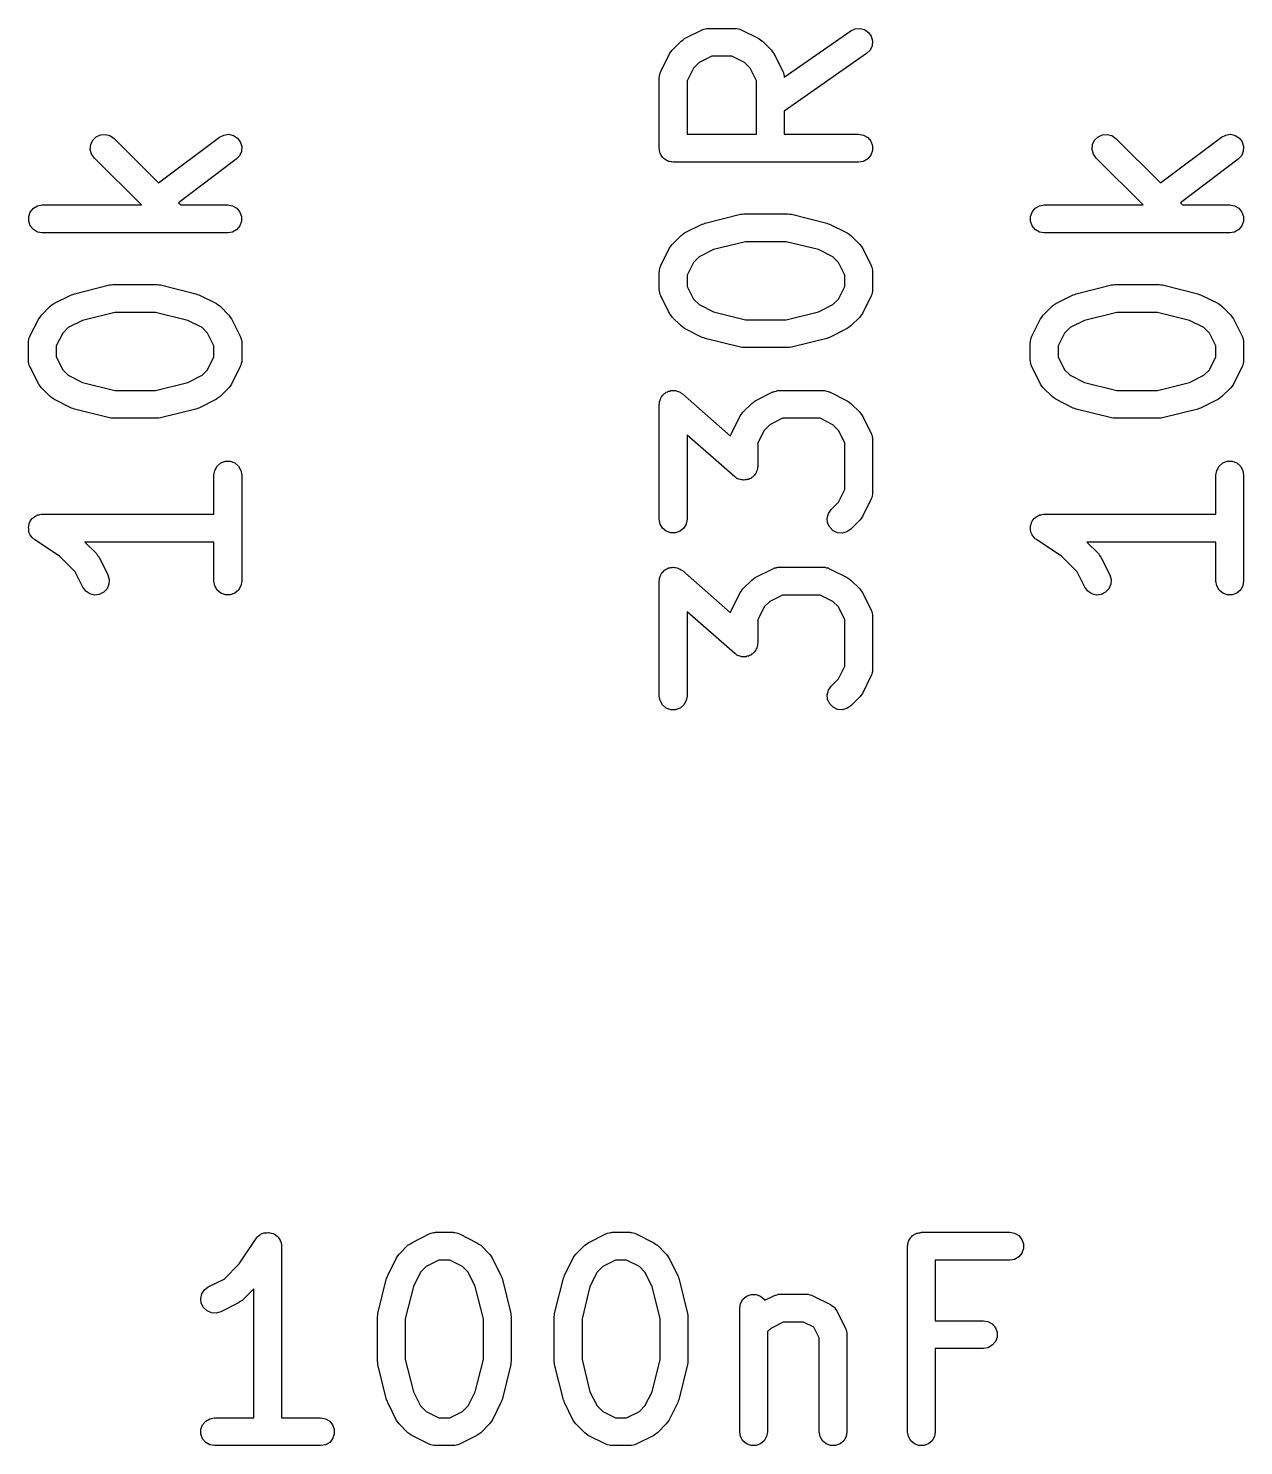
# Model space of a CAD drawing. Extents: x 128.4 to 190.5, y -130.4 to -95.9.
# Drawn here: x 175.08 to 181.63, y -109.63 to -101.99 of the extents above; entities that cross this region are included whole.
import ezdxf

# ---------------------------------------------------------------- set-up
doc = ezdxf.new("R2010")
doc.units = 0
doc.header["$MEASUREMENT"] = 0
doc.layers.add('BLACK', color=7, linetype='CONTINUOUS')

msp = doc.modelspace()

# ---------------------------------------------------------------- linework, layer by layer
at = {"layer": 'Black'}
for p, q in [((178.709, -101.995), (178.713, -101.994)), ((178.713, -101.994), (178.717, -101.991)), ((178.717, -101.991), (178.726, -101.99)), ((178.726, -101.99), (178.734, -101.987)), ((178.734, -101.987), (178.739, -101.988)), ((178.739, -101.988), (178.743, -101.987)), ((178.743, -101.987), (178.886, -101.987)), ((178.886, -101.987), (178.89, -101.988)), ((178.89, -101.988), (178.894, -101.987)), ((178.894, -101.987), (178.903, -101.99)), ((178.903, -101.99), (178.911, -101.991)), ((178.911, -101.991), (178.915, -101.994)), ((178.915, -101.994), (178.919, -101.995)), ((179.509, -102), (179.533, -101.989)), ((179.533, -101.989), (179.559, -101.987)), ((179.559, -101.987), (179.584, -101.994)), ((179.584, -101.994), (179.605, -102.009)), ((178.547, -102.104), (178.595, -102.056)), ((178.595, -102.056), (178.604, -102.05)), ((178.604, -102.05), (178.614, -102.042)), ((178.614, -102.042), (178.709, -101.995)), ((178.919, -101.995), (179.014, -102.042)), ((179.014, -102.042), (179.024, -102.05)), ((179.024, -102.05), (179.034, -102.056)), ((179.034, -102.056), (179.082, -102.104)), ((179.151, -102.251), (179.509, -102)), ((179.605, -102.009), (179.62, -102.03)), ((179.62, -102.03), (179.627, -102.055)), ((179.627, -102.055), (179.625, -102.081)), ((178.485, -102.219), (178.533, -102.124)), ((178.533, -102.124), (178.54, -102.114)), ((178.54, -102.114), (178.547, -102.104)), ((178.761, -102.137), (178.692, -102.171)), ((178.868, -102.137), (178.761, -102.137)), ((178.937, -102.171), (178.868, -102.137)), ((179.082, -102.104), (179.088, -102.114)), ((179.088, -102.114), (179.096, -102.124)), ((179.096, -102.124), (179.143, -102.219)), ((179.595, -102.123), (179.151, -102.434)), ((179.614, -102.105), (179.595, -102.123)), ((179.625, -102.081), (179.614, -102.105)), ((178.482, -102.227), (178.484, -102.223)), ((178.484, -102.223), (178.485, -102.219)), ((178.662, -102.202), (178.627, -102.27)), ((178.692, -102.171), (178.662, -102.202)), ((178.967, -102.202), (178.937, -102.171)), ((179.001, -102.27), (178.967, -102.202)), ((179.143, -102.219), (179.145, -102.223)), ((179.145, -102.223), (179.147, -102.227)), ((178.477, -102.252), (178.478, -102.248)), ((178.477, -102.633), (178.477, -102.252)), ((178.478, -102.244), (178.48, -102.235)), ((178.478, -102.248), (178.478, -102.244)), ((178.48, -102.235), (178.482, -102.227)), ((178.627, -102.27), (178.627, -102.558)), ((179.001, -102.558), (179.001, -102.27)), ((179.147, -102.227), (179.148, -102.235)), ((179.148, -102.235), (179.151, -102.244)), ((179.151, -102.244), (179.15, -102.248)), ((179.15, -102.248), (179.151, -102.251)), ((179.151, -102.434), (179.151, -102.558)), ((175.413, -102.614), (175.424, -102.59)), ((175.424, -102.59), (175.443, -102.572)), ((175.443, -102.572), (175.466, -102.561)), ((175.466, -102.561), (175.492, -102.559)), ((175.492, -102.559), (175.517, -102.565)), ((175.517, -102.565), (175.539, -102.58)), ((175.539, -102.58), (175.778, -102.82)), ((175.778, -102.82), (176.107, -102.573)), ((176.107, -102.573), (176.131, -102.562)), ((176.131, -102.562), (176.156, -102.558)), ((176.156, -102.558), (176.182, -102.564)), ((176.182, -102.564), (176.204, -102.579)), ((176.204, -102.579), (176.219, -102.599)), ((176.219, -102.599), (176.227, -102.624)), ((178.627, -102.558), (179.001, -102.558)), ((179.151, -102.558), (179.552, -102.558)), ((179.552, -102.558), (179.578, -102.563)), ((179.578, -102.563), (179.601, -102.576)), ((179.601, -102.576), (179.617, -102.596)), ((179.617, -102.596), (179.626, -102.62)), ((180.813, -102.614), (180.824, -102.59)), ((180.824, -102.59), (180.843, -102.572)), ((180.843, -102.572), (180.866, -102.561)), ((180.866, -102.561), (180.892, -102.559)), ((180.892, -102.559), (180.917, -102.565)), ((180.917, -102.565), (180.939, -102.58)), ((180.939, -102.58), (181.178, -102.82)), ((181.178, -102.82), (181.507, -102.573)), ((181.507, -102.573), (181.531, -102.562)), ((181.531, -102.562), (181.556, -102.558)), ((181.556, -102.558), (181.582, -102.564)), ((181.582, -102.564), (181.604, -102.579)), ((181.604, -102.579), (181.619, -102.599)), ((181.619, -102.599), (181.627, -102.624)), ((175.411, -102.64), (175.413, -102.614)), ((175.418, -102.665), (175.411, -102.64)), ((175.433, -102.686), (175.418, -102.665)), ((176.215, -102.674), (176.197, -102.693)), ((176.225, -102.65), (176.215, -102.674)), ((176.227, -102.624), (176.225, -102.65)), ((178.479, -102.64), (178.477, -102.633)), ((178.479, -102.646), (178.479, -102.64)), ((178.481, -102.653), (178.479, -102.646)), ((178.482, -102.659), (178.481, -102.653)), ((178.485, -102.665), (178.482, -102.659)), ((178.487, -102.671), (178.485, -102.665)), ((178.492, -102.676), (178.487, -102.671)), ((178.495, -102.682), (178.492, -102.676)), ((179.617, -102.671), (179.601, -102.691)), ((179.626, -102.646), (179.617, -102.671)), ((179.626, -102.62), (179.626, -102.646)), ((180.811, -102.64), (180.813, -102.614)), ((180.818, -102.665), (180.811, -102.64)), ((180.833, -102.686), (180.818, -102.665)), ((181.615, -102.674), (181.597, -102.693)), ((181.625, -102.65), (181.615, -102.674)), ((181.627, -102.624), (181.625, -102.65)), ((175.686, -102.939), (175.433, -102.686)), ((176.197, -102.693), (175.886, -102.927)), ((178.5, -102.686), (178.495, -102.682)), ((178.504, -102.691), (178.5, -102.686)), ((178.51, -102.694), (178.504, -102.691)), ((178.515, -102.698), (178.51, -102.694)), ((178.521, -102.701), (178.515, -102.698)), ((178.527, -102.704), (178.521, -102.701)), ((178.533, -102.705), (178.527, -102.704)), ((178.539, -102.707), (178.533, -102.705)), ((178.546, -102.707), (178.539, -102.707)), ((178.552, -102.708), (178.546, -102.707)), ((179.552, -102.708), (178.552, -102.708)), ((179.578, -102.704), (179.552, -102.708)), ((179.601, -102.691), (179.578, -102.704)), ((181.086, -102.939), (180.833, -102.686)), ((181.597, -102.693), (181.286, -102.927)), ((175.079, -103.001), (175.087, -102.977)), ((175.087, -102.977), (175.104, -102.957)), ((175.104, -102.957), (175.127, -102.944)), ((175.127, -102.944), (175.152, -102.939)), ((175.152, -102.939), (175.686, -102.939)), ((175.886, -102.927), (175.898, -102.939)), ((175.898, -102.939), (176.152, -102.939)), ((176.152, -102.939), (176.178, -102.944)), ((176.178, -102.944), (176.201, -102.957)), ((176.201, -102.957), (176.217, -102.977)), ((176.217, -102.977), (176.226, -103.001)), ((178.924, -102.988), (178.933, -102.987)), ((178.933, -102.987), (179.171, -102.987)), ((179.171, -102.987), (179.18, -102.988)), ((180.479, -103.001), (180.487, -102.977)), ((180.487, -102.977), (180.504, -102.957)), ((180.504, -102.957), (180.527, -102.944)), ((180.527, -102.944), (180.552, -102.939)), ((180.552, -102.939), (181.086, -102.939)), ((181.286, -102.927), (181.298, -102.939)), ((181.298, -102.939), (181.552, -102.939)), ((181.552, -102.939), (181.578, -102.944)), ((181.578, -102.944), (181.601, -102.957)), ((181.601, -102.957), (181.617, -102.977)), ((181.617, -102.977), (181.626, -103.001)), ((175.079, -103.027), (175.079, -103.001)), ((175.087, -103.052), (175.079, -103.027)), ((175.104, -103.072), (175.087, -103.052)), ((176.217, -103.052), (176.201, -103.072)), ((176.226, -103.027), (176.217, -103.052)), ((176.226, -103.001), (176.226, -103.027)), ((178.614, -103.09), (178.709, -103.042)), ((178.709, -103.042), (178.717, -103.04)), ((178.717, -103.04), (178.725, -103.037)), ((178.725, -103.037), (178.915, -102.989)), ((178.915, -102.989), (178.924, -102.988)), ((179.18, -102.988), (179.19, -102.989)), ((179.19, -102.989), (179.38, -103.037)), ((179.38, -103.037), (179.388, -103.04)), ((179.388, -103.04), (179.395, -103.042)), ((179.395, -103.042), (179.491, -103.09)), ((180.479, -103.027), (180.479, -103.001)), ((180.487, -103.052), (180.479, -103.027)), ((180.504, -103.072), (180.487, -103.052)), ((181.617, -103.052), (181.601, -103.072)), ((181.626, -103.027), (181.617, -103.052)), ((181.626, -103.001), (181.626, -103.027)), ((175.127, -103.085), (175.104, -103.072)), ((175.152, -103.089), (175.127, -103.085)), ((176.152, -103.089), (175.152, -103.089)), ((176.178, -103.085), (176.152, -103.089)), ((176.201, -103.072), (176.178, -103.085)), ((178.547, -103.152), (178.595, -103.104)), ((178.595, -103.104), (178.604, -103.097)), ((178.604, -103.097), (178.614, -103.09)), ((178.943, -103.137), (178.769, -103.18)), ((179.162, -103.137), (178.943, -103.137)), ((179.336, -103.18), (179.162, -103.137)), ((179.491, -103.09), (179.5, -103.097)), ((179.5, -103.097), (179.51, -103.104)), ((179.51, -103.104), (179.558, -103.152)), ((180.527, -103.085), (180.504, -103.072)), ((180.552, -103.089), (180.527, -103.085)), ((181.552, -103.089), (180.552, -103.089)), ((181.578, -103.085), (181.552, -103.089)), ((181.601, -103.072), (181.578, -103.085)), ((178.485, -103.266), (178.533, -103.171)), ((178.533, -103.171), (178.54, -103.162)), ((178.54, -103.162), (178.547, -103.152)), ((178.769, -103.18), (178.692, -103.219)), ((179.413, -103.219), (179.336, -103.18)), ((179.558, -103.152), (179.565, -103.162)), ((179.565, -103.162), (179.572, -103.171)), ((179.572, -103.171), (179.619, -103.266)), ((178.478, -103.291), (178.48, -103.283)), ((178.478, -103.296), (178.478, -103.291)), ((178.48, -103.283), (178.482, -103.274)), ((178.482, -103.274), (178.484, -103.271)), ((178.484, -103.271), (178.485, -103.266)), ((178.662, -103.249), (178.627, -103.318)), ((178.692, -103.219), (178.662, -103.249)), ((179.443, -103.249), (179.413, -103.219)), ((179.477, -103.318), (179.443, -103.249)), ((179.619, -103.266), (179.621, -103.271)), ((179.621, -103.271), (179.623, -103.274)), ((179.623, -103.274), (179.624, -103.283)), ((179.624, -103.283), (179.627, -103.291)), ((179.627, -103.291), (179.627, -103.296)), ((175.515, -103.37), (175.524, -103.369)), ((175.524, -103.369), (175.533, -103.368)), ((175.533, -103.368), (175.771, -103.368)), ((175.771, -103.368), (175.78, -103.369)), ((175.78, -103.369), (175.79, -103.37)), ((178.477, -103.3), (178.478, -103.296)), ((178.477, -103.395), (178.477, -103.3)), ((178.627, -103.318), (178.627, -103.378)), ((179.477, -103.378), (179.477, -103.318)), ((179.627, -103.296), (179.627, -103.3)), ((179.627, -103.3), (179.627, -103.395)), ((180.915, -103.37), (180.924, -103.369)), ((180.924, -103.369), (180.933, -103.368)), ((180.933, -103.368), (181.171, -103.368)), ((181.171, -103.368), (181.18, -103.369)), ((181.18, -103.369), (181.19, -103.37)), ((175.214, -103.471), (175.309, -103.423)), ((175.309, -103.423), (175.317, -103.421)), ((175.317, -103.421), (175.325, -103.418)), ((175.325, -103.418), (175.515, -103.37)), ((175.79, -103.37), (175.98, -103.418)), ((175.98, -103.418), (175.988, -103.421)), ((175.988, -103.421), (175.995, -103.423)), ((175.995, -103.423), (176.091, -103.471)), ((178.478, -103.399), (178.477, -103.395)), ((178.478, -103.404), (178.478, -103.399)), ((178.48, -103.412), (178.478, -103.404)), ((178.482, -103.421), (178.48, -103.412)), ((178.484, -103.425), (178.482, -103.421)), ((178.485, -103.429), (178.484, -103.425)), ((178.533, -103.524), (178.485, -103.429)), ((178.627, -103.378), (178.662, -103.446)), ((179.443, -103.446), (179.477, -103.378)), ((179.619, -103.429), (179.572, -103.524)), ((179.621, -103.425), (179.619, -103.429)), ((179.623, -103.421), (179.621, -103.425)), ((179.624, -103.412), (179.623, -103.421)), ((179.627, -103.404), (179.624, -103.412)), ((179.627, -103.395), (179.627, -103.399)), ((179.627, -103.399), (179.627, -103.404)), ((180.614, -103.471), (180.709, -103.423)), ((180.709, -103.423), (180.717, -103.421)), ((180.717, -103.421), (180.725, -103.418)), ((180.725, -103.418), (180.915, -103.37)), ((181.19, -103.37), (181.38, -103.418)), ((181.38, -103.418), (181.388, -103.421)), ((181.388, -103.421), (181.395, -103.423)), ((181.395, -103.423), (181.491, -103.471)), ((175.147, -103.533), (175.195, -103.485)), ((175.195, -103.485), (175.204, -103.478)), ((175.204, -103.478), (175.214, -103.471)), ((175.543, -103.518), (175.369, -103.561)), ((175.762, -103.518), (175.543, -103.518)), ((175.936, -103.561), (175.762, -103.518)), ((176.091, -103.471), (176.1, -103.478)), ((176.1, -103.478), (176.11, -103.485)), ((176.11, -103.485), (176.158, -103.533)), ((178.662, -103.446), (178.692, -103.476)), ((178.692, -103.476), (178.769, -103.515)), ((178.769, -103.515), (178.943, -103.558)), ((179.162, -103.558), (179.336, -103.515)), ((179.336, -103.515), (179.413, -103.476)), ((179.413, -103.476), (179.443, -103.446)), ((180.547, -103.533), (180.595, -103.485)), ((180.595, -103.485), (180.604, -103.478)), ((180.604, -103.478), (180.614, -103.471)), ((180.943, -103.518), (180.769, -103.561)), ((181.162, -103.518), (180.943, -103.518)), ((181.336, -103.561), (181.162, -103.518)), ((181.491, -103.471), (181.5, -103.478)), ((181.5, -103.478), (181.51, -103.485)), ((181.51, -103.485), (181.558, -103.533)), ((175.085, -103.647), (175.133, -103.552)), ((175.133, -103.552), (175.14, -103.543)), ((175.14, -103.543), (175.147, -103.533)), ((175.369, -103.561), (175.292, -103.6)), ((176.013, -103.6), (175.936, -103.561)), ((176.158, -103.533), (176.165, -103.543)), ((176.165, -103.543), (176.172, -103.552)), ((176.172, -103.552), (176.219, -103.647)), ((178.54, -103.534), (178.533, -103.524)), ((178.547, -103.544), (178.54, -103.534)), ((178.595, -103.591), (178.547, -103.544)), ((178.604, -103.598), (178.595, -103.591)), ((178.614, -103.605), (178.604, -103.598)), ((178.943, -103.558), (179.162, -103.558)), ((179.5, -103.598), (179.491, -103.605)), ((179.51, -103.591), (179.5, -103.598)), ((179.558, -103.544), (179.51, -103.591)), ((179.565, -103.534), (179.558, -103.544)), ((179.572, -103.524), (179.565, -103.534)), ((180.485, -103.647), (180.533, -103.552)), ((180.533, -103.552), (180.54, -103.543)), ((180.54, -103.543), (180.547, -103.533)), ((180.769, -103.561), (180.692, -103.6)), ((181.413, -103.6), (181.336, -103.561)), ((181.558, -103.533), (181.565, -103.543)), ((181.565, -103.543), (181.572, -103.552)), ((181.572, -103.552), (181.619, -103.647)), ((175.078, -103.672), (175.08, -103.664)), ((175.078, -103.677), (175.078, -103.672)), ((175.08, -103.664), (175.082, -103.655)), ((175.082, -103.655), (175.084, -103.652)), ((175.084, -103.652), (175.085, -103.647)), ((175.262, -103.63), (175.227, -103.699)), ((175.292, -103.6), (175.262, -103.63)), ((176.043, -103.63), (176.013, -103.6)), ((176.077, -103.699), (176.043, -103.63)), ((176.219, -103.647), (176.221, -103.652)), ((176.221, -103.652), (176.223, -103.655)), ((176.223, -103.655), (176.224, -103.664)), ((176.224, -103.664), (176.227, -103.672)), ((176.227, -103.672), (176.227, -103.677)), ((178.709, -103.653), (178.614, -103.605)), ((178.717, -103.655), (178.709, -103.653)), ((178.725, -103.658), (178.717, -103.655)), ((178.915, -103.706), (178.725, -103.658)), ((179.38, -103.658), (179.19, -103.706)), ((179.388, -103.655), (179.38, -103.658)), ((179.395, -103.653), (179.388, -103.655)), ((179.491, -103.605), (179.395, -103.653)), ((180.478, -103.672), (180.48, -103.664)), ((180.478, -103.677), (180.478, -103.672)), ((180.48, -103.664), (180.482, -103.655)), ((180.482, -103.655), (180.484, -103.652)), ((180.484, -103.652), (180.485, -103.647)), ((180.662, -103.63), (180.627, -103.699)), ((180.692, -103.6), (180.662, -103.63)), ((181.443, -103.63), (181.413, -103.6)), ((181.477, -103.699), (181.443, -103.63)), ((181.619, -103.647), (181.621, -103.652)), ((181.621, -103.652), (181.623, -103.655)), ((181.623, -103.655), (181.624, -103.664)), ((181.624, -103.664), (181.627, -103.672)), ((181.627, -103.672), (181.627, -103.677)), ((175.077, -103.681), (175.078, -103.677)), ((175.077, -103.776), (175.077, -103.681)), ((175.227, -103.699), (175.227, -103.758)), ((176.077, -103.758), (176.077, -103.699)), ((176.227, -103.677), (176.227, -103.681)), ((176.227, -103.681), (176.227, -103.776)), ((178.924, -103.707), (178.915, -103.706)), ((178.933, -103.708), (178.924, -103.707)), ((179.171, -103.708), (178.933, -103.708)), ((179.18, -103.707), (179.171, -103.708)), ((179.19, -103.706), (179.18, -103.707)), ((180.477, -103.681), (180.478, -103.677)), ((180.477, -103.776), (180.477, -103.681)), ((180.627, -103.699), (180.627, -103.758)), ((181.477, -103.758), (181.477, -103.699)), ((181.627, -103.677), (181.627, -103.681)), ((181.627, -103.681), (181.627, -103.776)), ((175.078, -103.78), (175.077, -103.776)), ((175.078, -103.785), (175.078, -103.78)), ((175.08, -103.793), (175.078, -103.785)), ((175.082, -103.802), (175.08, -103.793)), ((175.084, -103.806), (175.082, -103.802)), ((175.085, -103.81), (175.084, -103.806)), ((175.133, -103.905), (175.085, -103.81)), ((175.227, -103.758), (175.262, -103.827)), ((175.262, -103.827), (175.292, -103.857)), ((176.013, -103.857), (176.043, -103.827)), ((176.043, -103.827), (176.077, -103.758)), ((176.219, -103.81), (176.172, -103.905)), ((176.221, -103.806), (176.219, -103.81)), ((176.223, -103.802), (176.221, -103.806)), ((176.224, -103.793), (176.223, -103.802)), ((176.227, -103.785), (176.224, -103.793)), ((176.227, -103.776), (176.227, -103.78)), ((176.227, -103.78), (176.227, -103.785)), ((180.478, -103.78), (180.477, -103.776)), ((180.478, -103.785), (180.478, -103.78)), ((180.48, -103.793), (180.478, -103.785)), ((180.482, -103.802), (180.48, -103.793)), ((180.484, -103.806), (180.482, -103.802)), ((180.485, -103.81), (180.484, -103.806)), ((180.533, -103.905), (180.485, -103.81)), ((180.627, -103.758), (180.662, -103.827)), ((180.662, -103.827), (180.692, -103.857)), ((181.413, -103.857), (181.443, -103.827)), ((181.443, -103.827), (181.477, -103.758)), ((181.619, -103.81), (181.572, -103.905)), ((181.621, -103.806), (181.619, -103.81)), ((181.623, -103.802), (181.621, -103.806)), ((181.624, -103.793), (181.623, -103.802)), ((181.627, -103.785), (181.624, -103.793)), ((181.627, -103.776), (181.627, -103.78)), ((181.627, -103.78), (181.627, -103.785)), ((175.292, -103.857), (175.369, -103.896)), ((175.369, -103.896), (175.543, -103.939)), ((175.762, -103.939), (175.936, -103.896)), ((175.936, -103.896), (176.013, -103.857)), ((180.692, -103.857), (180.769, -103.896)), ((180.769, -103.896), (180.943, -103.939)), ((181.162, -103.939), (181.336, -103.896)), ((181.336, -103.896), (181.413, -103.857)), ((175.14, -103.915), (175.133, -103.905)), ((175.147, -103.924), (175.14, -103.915)), ((175.195, -103.972), (175.147, -103.924)), ((175.204, -103.979), (175.195, -103.972)), ((175.214, -103.986), (175.204, -103.979)), ((175.543, -103.939), (175.762, -103.939)), ((176.1, -103.979), (176.091, -103.986)), ((176.11, -103.972), (176.1, -103.979)), ((176.158, -103.924), (176.11, -103.972)), ((176.165, -103.915), (176.158, -103.924)), ((176.172, -103.905), (176.165, -103.915)), ((178.486, -103.982), (178.488, -103.975)), ((178.488, -103.975), (178.492, -103.971)), ((178.492, -103.971), (178.495, -103.966)), ((178.495, -103.966), (178.501, -103.961)), ((178.501, -103.961), (178.505, -103.956)), ((178.505, -103.956), (178.51, -103.953)), ((178.51, -103.953), (178.515, -103.949)), ((178.515, -103.949), (178.522, -103.947)), ((178.522, -103.947), (178.528, -103.943)), ((178.528, -103.943), (178.534, -103.942)), ((178.534, -103.942), (178.539, -103.94)), ((178.539, -103.94), (178.547, -103.94)), ((178.547, -103.94), (178.554, -103.939)), ((178.554, -103.939), (178.56, -103.94)), ((178.56, -103.94), (178.565, -103.94)), ((178.565, -103.94), (178.572, -103.943)), ((178.572, -103.943), (178.579, -103.944)), ((178.579, -103.944), (178.584, -103.947)), ((178.584, -103.947), (178.59, -103.949)), ((178.59, -103.949), (178.595, -103.954)), ((178.595, -103.954), (178.602, -103.958)), ((178.602, -103.958), (178.862, -104.185)), ((178.995, -103.995), (179.09, -103.947)), ((179.09, -103.947), (179.094, -103.946)), ((179.094, -103.946), (179.098, -103.944)), ((179.098, -103.944), (179.107, -103.942)), ((179.107, -103.942), (179.115, -103.94)), ((179.115, -103.94), (179.12, -103.94)), ((179.12, -103.94), (179.124, -103.939)), ((179.124, -103.939), (179.362, -103.939)), ((179.362, -103.939), (179.366, -103.94)), ((179.366, -103.94), (179.37, -103.94)), ((179.37, -103.94), (179.379, -103.942)), ((179.379, -103.942), (179.388, -103.944)), ((179.388, -103.944), (179.391, -103.946)), ((179.391, -103.946), (179.395, -103.947)), ((179.395, -103.947), (179.491, -103.995)), ((180.54, -103.915), (180.533, -103.905)), ((180.547, -103.924), (180.54, -103.915)), ((180.595, -103.972), (180.547, -103.924)), ((180.604, -103.979), (180.595, -103.972)), ((180.614, -103.986), (180.604, -103.979)), ((180.943, -103.939), (181.162, -103.939)), ((181.5, -103.979), (181.491, -103.986)), ((181.51, -103.972), (181.5, -103.979)), ((181.558, -103.924), (181.51, -103.972)), ((181.565, -103.915), (181.558, -103.924)), ((181.572, -103.905), (181.565, -103.915)), ((175.309, -104.034), (175.214, -103.986)), ((175.317, -104.036), (175.309, -104.034)), ((175.325, -104.039), (175.317, -104.036)), ((175.515, -104.087), (175.325, -104.039)), ((175.98, -104.039), (175.79, -104.087)), ((175.988, -104.036), (175.98, -104.039)), ((175.995, -104.034), (175.988, -104.036)), ((176.091, -103.986), (175.995, -104.034)), ((178.477, -104.014), (178.479, -104.007)), ((178.477, -104.633), (178.477, -104.014)), ((178.479, -104), (178.481, -103.994)), ((178.479, -104.007), (178.479, -104)), ((178.481, -103.994), (178.482, -103.989)), ((178.482, -103.989), (178.486, -103.982)), ((178.921, -104.066), (178.928, -104.056)), ((178.928, -104.056), (178.976, -104.009)), ((178.976, -104.009), (178.985, -104.002)), ((178.985, -104.002), (178.995, -103.995)), ((179.491, -103.995), (179.5, -104.002)), ((179.5, -104.002), (179.51, -104.009)), ((179.51, -104.009), (179.558, -104.056)), ((179.558, -104.056), (179.565, -104.066)), ((180.709, -104.034), (180.614, -103.986)), ((180.717, -104.036), (180.709, -104.034)), ((180.725, -104.039), (180.717, -104.036)), ((180.915, -104.087), (180.725, -104.039)), ((181.38, -104.039), (181.19, -104.087)), ((181.388, -104.036), (181.38, -104.039)), ((181.395, -104.034), (181.388, -104.036)), ((181.491, -103.986), (181.395, -104.034)), ((175.524, -104.088), (175.515, -104.087)), ((175.533, -104.089), (175.524, -104.088)), ((175.771, -104.089), (175.533, -104.089)), ((175.78, -104.088), (175.771, -104.089)), ((175.79, -104.087), (175.78, -104.088)), ((178.866, -104.171), (178.914, -104.076)), ((178.914, -104.076), (178.921, -104.066)), ((179.073, -104.124), (179.043, -104.154)), ((179.142, -104.089), (179.073, -104.124)), ((179.344, -104.089), (179.142, -104.089)), ((179.413, -104.124), (179.344, -104.089)), ((179.443, -104.154), (179.413, -104.124)), ((179.565, -104.066), (179.572, -104.076)), ((179.572, -104.076), (179.619, -104.171)), ((180.924, -104.088), (180.915, -104.087)), ((180.933, -104.089), (180.924, -104.088)), ((181.171, -104.089), (180.933, -104.089)), ((181.18, -104.088), (181.171, -104.089)), ((181.19, -104.087), (181.18, -104.088)), ((178.884, -104.404), (178.627, -104.18)), ((178.627, -104.18), (178.627, -104.633)), ((178.862, -104.185), (178.863, -104.179)), ((178.863, -104.179), (178.865, -104.175)), ((178.865, -104.175), (178.866, -104.171)), ((179.043, -104.154), (179.008, -104.222)), ((179.477, -104.222), (179.443, -104.154)), ((179.619, -104.171), (179.621, -104.175)), ((179.621, -104.175), (179.623, -104.179)), ((179.623, -104.179), (179.624, -104.188)), ((179.624, -104.188), (179.627, -104.196)), ((179.627, -104.196), (179.627, -104.201)), ((179.627, -104.201), (179.627, -104.205)), ((179.627, -104.205), (179.627, -104.49)), ((179.008, -104.222), (179.008, -104.348)), ((179.477, -104.473), (179.477, -104.222)), ((176.082, -104.37), (176.095, -104.347)), ((176.095, -104.347), (176.115, -104.33)), ((176.115, -104.33), (176.139, -104.321)), ((176.139, -104.321), (176.165, -104.321)), ((176.165, -104.321), (176.19, -104.33)), ((176.19, -104.33), (176.21, -104.347)), ((176.21, -104.347), (176.223, -104.37)), ((179.007, -104.362), (179.005, -104.368)), ((179.008, -104.348), (179.007, -104.355)), ((179.007, -104.355), (179.007, -104.362)), ((181.482, -104.37), (181.495, -104.347)), ((181.495, -104.347), (181.515, -104.33)), ((181.515, -104.33), (181.539, -104.321)), ((181.539, -104.321), (181.565, -104.321)), ((181.565, -104.321), (181.59, -104.33)), ((181.59, -104.33), (181.61, -104.347)), ((181.61, -104.347), (181.623, -104.37)), ((176.077, -104.395), (176.082, -104.37)), ((176.077, -104.606), (176.077, -104.395)), ((176.223, -104.37), (176.227, -104.395)), ((176.227, -104.395), (176.227, -104.967)), ((178.89, -104.408), (178.884, -104.404)), ((178.896, -104.413), (178.89, -104.408)), ((178.901, -104.415), (178.896, -104.413)), ((178.906, -104.418), (178.901, -104.415)), ((178.913, -104.419), (178.906, -104.418)), ((178.92, -104.421), (178.913, -104.419)), ((178.926, -104.421), (178.92, -104.421)), ((178.932, -104.423), (178.926, -104.421)), ((178.939, -104.421), (178.932, -104.423)), ((178.946, -104.421), (178.939, -104.421)), ((178.952, -104.419), (178.946, -104.421)), ((178.958, -104.419), (178.952, -104.419)), ((178.964, -104.415), (178.958, -104.419)), ((178.971, -104.413), (178.964, -104.415)), ((178.975, -104.409), (178.971, -104.413)), ((178.98, -104.406), (178.975, -104.409)), ((178.985, -104.401), (178.98, -104.406)), ((178.991, -104.396), (178.985, -104.401)), ((178.994, -104.391), (178.991, -104.396)), ((178.997, -104.386), (178.994, -104.391)), ((179, -104.38), (178.997, -104.386)), ((179.004, -104.373), (179, -104.38)), ((179.005, -104.368), (179.004, -104.373)), ((181.477, -104.395), (181.482, -104.37)), ((181.477, -104.606), (181.477, -104.395)), ((181.623, -104.37), (181.627, -104.395)), ((181.627, -104.395), (181.627, -104.967)), ((179.443, -104.541), (179.477, -104.473)), ((179.624, -104.507), (179.623, -104.516)), ((179.627, -104.499), (179.624, -104.507)), ((179.627, -104.49), (179.627, -104.495)), ((179.627, -104.495), (179.627, -104.499)), ((179.389, -104.602), (179.404, -104.58)), ((179.404, -104.58), (179.443, -104.541)), ((179.619, -104.524), (179.572, -104.619)), ((179.621, -104.52), (179.619, -104.524)), ((179.623, -104.516), (179.621, -104.52)), ((175.079, -104.668), (175.082, -104.66)), ((175.079, -104.672), (175.079, -104.668)), ((175.082, -104.66), (175.084, -104.651)), ((175.084, -104.651), (175.086, -104.647)), ((175.086, -104.647), (175.087, -104.643)), ((175.087, -104.643), (175.093, -104.637)), ((175.093, -104.637), (175.098, -104.629)), ((175.098, -104.629), (175.101, -104.627)), ((175.101, -104.627), (175.104, -104.623)), ((175.104, -104.623), (175.112, -104.619)), ((175.112, -104.619), (175.119, -104.614)), ((175.119, -104.614), (175.123, -104.613)), ((175.123, -104.613), (175.127, -104.61)), ((175.127, -104.61), (175.136, -104.609)), ((175.136, -104.609), (175.144, -104.606)), ((175.144, -104.606), (175.148, -104.607)), ((175.148, -104.607), (175.152, -104.606)), ((175.152, -104.606), (176.077, -104.606)), ((178.482, -104.659), (178.477, -104.633)), ((178.495, -104.682), (178.482, -104.659)), ((178.623, -104.659), (178.61, -104.682)), ((178.627, -104.633), (178.623, -104.659)), ((179.382, -104.627), (179.389, -104.602)), ((179.385, -104.653), (179.382, -104.627)), ((179.396, -104.676), (179.385, -104.653)), ((179.558, -104.639), (179.51, -104.686)), ((179.565, -104.629), (179.558, -104.639)), ((179.572, -104.619), (179.565, -104.629)), ((180.479, -104.668), (180.482, -104.66)), ((180.479, -104.672), (180.479, -104.668)), ((180.482, -104.66), (180.484, -104.651)), ((180.484, -104.651), (180.486, -104.647)), ((180.486, -104.647), (180.487, -104.643)), ((180.487, -104.643), (180.493, -104.637)), ((180.493, -104.637), (180.498, -104.629)), ((180.498, -104.629), (180.501, -104.627)), ((180.501, -104.627), (180.504, -104.623)), ((180.504, -104.623), (180.512, -104.619)), ((180.512, -104.619), (180.519, -104.614)), ((180.519, -104.614), (180.523, -104.613)), ((180.523, -104.613), (180.527, -104.61)), ((180.527, -104.61), (180.536, -104.609)), ((180.536, -104.609), (180.544, -104.606)), ((180.544, -104.606), (180.548, -104.607)), ((180.548, -104.607), (180.552, -104.606)), ((180.552, -104.606), (181.477, -104.606)), ((175.078, -104.676), (175.079, -104.672)), ((175.079, -104.685), (175.078, -104.676)), ((175.079, -104.694), (175.079, -104.685)), ((175.08, -104.698), (175.079, -104.694)), ((175.08, -104.702), (175.08, -104.698)), ((175.084, -104.71), (175.08, -104.702)), ((175.087, -104.718), (175.084, -104.71)), ((175.09, -104.722), (175.087, -104.718)), ((175.092, -104.725), (175.09, -104.722)), ((175.098, -104.732), (175.092, -104.725)), ((175.104, -104.738), (175.098, -104.732)), ((175.108, -104.74), (175.104, -104.738)), ((175.111, -104.743), (175.108, -104.74)), ((175.247, -104.834), (175.111, -104.743)), ((178.515, -104.698), (178.495, -104.682)), ((178.539, -104.707), (178.515, -104.698)), ((178.565, -104.707), (178.539, -104.707)), ((178.59, -104.698), (178.565, -104.707)), ((178.61, -104.682), (178.59, -104.698)), ((179.414, -104.695), (179.396, -104.676)), ((179.438, -104.706), (179.414, -104.695)), ((179.464, -104.708), (179.438, -104.706)), ((179.489, -104.701), (179.464, -104.708)), ((179.51, -104.686), (179.489, -104.701)), ((180.478, -104.676), (180.479, -104.672)), ((180.479, -104.685), (180.478, -104.676)), ((180.479, -104.694), (180.479, -104.685)), ((180.48, -104.698), (180.479, -104.694)), ((180.48, -104.702), (180.48, -104.698)), ((180.484, -104.71), (180.48, -104.702)), ((180.487, -104.718), (180.484, -104.71)), ((180.49, -104.722), (180.487, -104.718)), ((180.492, -104.725), (180.49, -104.722)), ((180.498, -104.732), (180.492, -104.725)), ((180.504, -104.738), (180.498, -104.732)), ((180.508, -104.74), (180.504, -104.738)), ((180.511, -104.743), (180.508, -104.74)), ((180.647, -104.834), (180.511, -104.743)), ((176.077, -104.756), (175.381, -104.756)), ((175.381, -104.756), (175.444, -104.818)), ((175.444, -104.818), (175.45, -104.828)), ((176.077, -104.967), (176.077, -104.756)), ((181.477, -104.756), (180.781, -104.756)), ((180.781, -104.756), (180.844, -104.818)), ((180.844, -104.818), (180.85, -104.828)), ((181.477, -104.967), (181.477, -104.756)), ((175.329, -104.916), (175.247, -104.834)), ((175.45, -104.828), (175.458, -104.838)), ((175.458, -104.838), (175.505, -104.933)), ((178.522, -104.899), (178.528, -104.896)), ((178.528, -104.896), (178.534, -104.895)), ((178.534, -104.895), (178.539, -104.893)), ((178.539, -104.893), (178.547, -104.893)), ((178.547, -104.893), (178.554, -104.892)), ((178.554, -104.892), (178.56, -104.893)), ((178.56, -104.893), (178.565, -104.893)), ((178.565, -104.893), (178.572, -104.895)), ((178.572, -104.895), (178.579, -104.897)), ((178.579, -104.897), (178.584, -104.9)), ((179.094, -104.898), (179.098, -104.896)), ((179.098, -104.896), (179.107, -104.895)), ((179.107, -104.895), (179.115, -104.892)), ((179.115, -104.892), (179.12, -104.892)), ((179.12, -104.892), (179.124, -104.892)), ((179.124, -104.892), (179.362, -104.892)), ((179.362, -104.892), (179.366, -104.892)), ((179.366, -104.892), (179.37, -104.892)), ((179.37, -104.892), (179.379, -104.895)), ((179.379, -104.895), (179.388, -104.896)), ((179.388, -104.896), (179.391, -104.898)), ((180.729, -104.916), (180.647, -104.834)), ((180.85, -104.828), (180.858, -104.838)), ((180.858, -104.838), (180.905, -104.933)), ((175.371, -105), (175.329, -104.916)), ((175.505, -104.933), (175.513, -104.958)), ((175.513, -104.958), (175.511, -104.984)), ((176.082, -104.992), (176.077, -104.967)), ((176.227, -104.967), (176.223, -104.992)), ((178.477, -104.967), (178.479, -104.959)), ((178.477, -105.586), (178.477, -104.967)), ((178.479, -104.952), (178.481, -104.947)), ((178.479, -104.959), (178.479, -104.952)), ((178.481, -104.947), (178.482, -104.941)), ((178.482, -104.941), (178.486, -104.935)), ((178.486, -104.935), (178.488, -104.928)), ((178.488, -104.928), (178.492, -104.923)), ((178.492, -104.923), (178.495, -104.918)), ((178.495, -104.918), (178.501, -104.914)), ((178.501, -104.914), (178.505, -104.908)), ((178.505, -104.908), (178.51, -104.905)), ((178.51, -104.905), (178.515, -104.902)), ((178.515, -104.902), (178.522, -104.899)), ((178.584, -104.9), (178.59, -104.902)), ((178.59, -104.902), (178.595, -104.906)), ((178.595, -104.906), (178.602, -104.91)), ((178.602, -104.91), (178.862, -105.138)), ((178.928, -105.009), (178.976, -104.961)), ((178.976, -104.961), (178.985, -104.954)), ((178.985, -104.954), (178.995, -104.947)), ((178.995, -104.947), (179.09, -104.9)), ((179.09, -104.9), (179.094, -104.898)), ((179.391, -104.898), (179.395, -104.9)), ((179.395, -104.9), (179.491, -104.947)), ((179.491, -104.947), (179.5, -104.954)), ((179.5, -104.954), (179.51, -104.961)), ((179.51, -104.961), (179.558, -105.009)), ((180.771, -105), (180.729, -104.916)), ((180.905, -104.933), (180.913, -104.958)), ((180.913, -104.958), (180.911, -104.984)), ((181.482, -104.992), (181.477, -104.967)), ((181.627, -104.967), (181.623, -104.992)), ((175.387, -105.021), (175.371, -105)), ((175.408, -105.035), (175.387, -105.021)), ((175.434, -105.042), (175.408, -105.035)), ((175.459, -105.039), (175.434, -105.042)), ((175.483, -105.027), (175.459, -105.039)), ((175.501, -105.008), (175.483, -105.027)), ((175.511, -104.984), (175.501, -105.008)), ((176.095, -105.015), (176.082, -104.992)), ((176.115, -105.032), (176.095, -105.015)), ((176.139, -105.041), (176.115, -105.032)), ((176.165, -105.041), (176.139, -105.041)), ((176.19, -105.032), (176.165, -105.041)), ((176.21, -105.015), (176.19, -105.032)), ((176.223, -104.992), (176.21, -105.015)), ((178.866, -105.124), (178.914, -105.028)), ((178.914, -105.028), (178.921, -105.019)), ((178.921, -105.019), (178.928, -105.009)), ((179.142, -105.042), (179.073, -105.076)), ((179.344, -105.042), (179.142, -105.042)), ((179.413, -105.076), (179.344, -105.042)), ((179.558, -105.009), (179.565, -105.019)), ((179.565, -105.019), (179.572, -105.028)), ((179.572, -105.028), (179.619, -105.124)), ((180.787, -105.021), (180.771, -105)), ((180.808, -105.035), (180.787, -105.021)), ((180.834, -105.042), (180.808, -105.035)), ((180.859, -105.039), (180.834, -105.042)), ((180.883, -105.027), (180.859, -105.039)), ((180.901, -105.008), (180.883, -105.027)), ((180.911, -104.984), (180.901, -105.008)), ((181.495, -105.015), (181.482, -104.992)), ((181.515, -105.032), (181.495, -105.015)), ((181.539, -105.041), (181.515, -105.032)), ((181.565, -105.041), (181.539, -105.041)), ((181.59, -105.032), (181.565, -105.041)), ((181.61, -105.015), (181.59, -105.032)), ((181.623, -104.992), (181.61, -105.015)), ((178.865, -105.128), (178.866, -105.124)), ((179.043, -105.106), (179.008, -105.175)), ((179.073, -105.076), (179.043, -105.106)), ((179.443, -105.106), (179.413, -105.076)), ((179.477, -105.175), (179.443, -105.106)), ((179.619, -105.124), (179.621, -105.128)), ((178.884, -105.356), (178.627, -105.132)), ((178.627, -105.132), (178.627, -105.586)), ((178.862, -105.138), (178.863, -105.131)), ((178.863, -105.131), (178.865, -105.128)), ((179.008, -105.175), (179.008, -105.3)), ((179.477, -105.425), (179.477, -105.175)), ((179.621, -105.128), (179.623, -105.131)), ((179.623, -105.131), (179.624, -105.14)), ((179.624, -105.14), (179.627, -105.149)), ((179.627, -105.149), (179.627, -105.153)), ((179.627, -105.153), (179.627, -105.157)), ((179.627, -105.157), (179.627, -105.443)), ((178.985, -105.353), (178.98, -105.358)), ((178.991, -105.348), (178.985, -105.353)), ((178.994, -105.343), (178.991, -105.348)), ((178.997, -105.339), (178.994, -105.343)), ((179, -105.332), (178.997, -105.339)), ((179.004, -105.326), (179, -105.332)), ((179.005, -105.32), (179.004, -105.326)), ((179.007, -105.315), (179.005, -105.32)), ((179.008, -105.3), (179.007, -105.307)), ((179.007, -105.307), (179.007, -105.315)), ((178.89, -105.36), (178.884, -105.356)), ((178.896, -105.365), (178.89, -105.36)), ((178.901, -105.367), (178.896, -105.365)), ((178.906, -105.37), (178.901, -105.367)), ((178.913, -105.371), (178.906, -105.37)), ((178.92, -105.374), (178.913, -105.371)), ((178.926, -105.374), (178.92, -105.374)), ((178.932, -105.375), (178.926, -105.374)), ((178.939, -105.374), (178.932, -105.375)), ((178.946, -105.374), (178.939, -105.374)), ((178.952, -105.372), (178.946, -105.374)), ((178.958, -105.371), (178.952, -105.372)), ((178.964, -105.367), (178.958, -105.371)), ((178.971, -105.365), (178.964, -105.367)), ((178.975, -105.361), (178.971, -105.365)), ((178.98, -105.358), (178.975, -105.361)), ((179.443, -105.494), (179.477, -105.425)), ((179.404, -105.533), (179.443, -105.494)), ((179.619, -105.476), (179.572, -105.572)), ((179.621, -105.472), (179.619, -105.476)), ((179.623, -105.469), (179.621, -105.472)), ((179.624, -105.46), (179.623, -105.469)), ((179.627, -105.451), (179.624, -105.46)), ((179.627, -105.443), (179.627, -105.447)), ((179.627, -105.447), (179.627, -105.451)), ((179.382, -105.579), (179.389, -105.554)), ((179.385, -105.605), (179.382, -105.579)), ((179.389, -105.554), (179.404, -105.533)), ((179.565, -105.581), (179.558, -105.591)), ((179.572, -105.572), (179.565, -105.581)), ((178.482, -105.611), (178.477, -105.586)), ((178.495, -105.634), (178.482, -105.611)), ((178.515, -105.651), (178.495, -105.634)), ((178.539, -105.66), (178.515, -105.651)), ((178.565, -105.66), (178.539, -105.66)), ((178.59, -105.651), (178.565, -105.66)), ((178.61, -105.634), (178.59, -105.651)), ((178.623, -105.611), (178.61, -105.634)), ((178.627, -105.586), (178.623, -105.611)), ((179.396, -105.629), (179.385, -105.605)), ((179.414, -105.647), (179.396, -105.629)), ((179.438, -105.658), (179.414, -105.647)), ((179.464, -105.66), (179.438, -105.658)), ((179.489, -105.654), (179.464, -105.66)), ((179.51, -105.639), (179.489, -105.654)), ((179.558, -105.591), (179.51, -105.639)), ((176.326, -108.49), (176.329, -108.487)), ((176.329, -108.487), (176.338, -108.484)), ((176.338, -108.484), (176.346, -108.48)), ((176.346, -108.48), (176.35, -108.48)), ((176.35, -108.48), (176.354, -108.479)), ((176.354, -108.479), (176.363, -108.479)), ((176.363, -108.479), (176.371, -108.478)), ((176.371, -108.478), (176.376, -108.479)), ((176.376, -108.479), (176.38, -108.479)), ((176.38, -108.479), (176.388, -108.482)), ((176.388, -108.482), (176.397, -108.484)), ((176.397, -108.484), (176.4, -108.486)), ((176.4, -108.486), (176.404, -108.487)), ((176.404, -108.487), (176.411, -108.493)), ((177.143, -108.533), (177.238, -108.485)), ((177.238, -108.485), (177.242, -108.484)), ((177.242, -108.484), (177.246, -108.482)), ((177.246, -108.482), (177.254, -108.48)), ((177.254, -108.48), (177.263, -108.478)), ((177.263, -108.478), (177.267, -108.478)), ((177.267, -108.478), (177.271, -108.477)), ((177.271, -108.477), (177.367, -108.477)), ((177.367, -108.477), (177.371, -108.478)), ((177.371, -108.478), (177.375, -108.478)), ((177.375, -108.478), (177.384, -108.48)), ((177.384, -108.48), (177.392, -108.482)), ((177.392, -108.482), (177.396, -108.484)), ((177.396, -108.484), (177.4, -108.485)), ((177.4, -108.485), (177.495, -108.533)), ((178.095, -108.533), (178.19, -108.485)), ((178.19, -108.485), (178.194, -108.484)), ((178.194, -108.484), (178.198, -108.482)), ((178.198, -108.482), (178.207, -108.48)), ((178.207, -108.48), (178.215, -108.478)), ((178.215, -108.478), (178.22, -108.478)), ((178.22, -108.478), (178.224, -108.477)), ((178.224, -108.477), (178.319, -108.477)), ((178.319, -108.477), (178.323, -108.478)), ((178.323, -108.478), (178.328, -108.478)), ((178.328, -108.478), (178.336, -108.48)), ((178.336, -108.48), (178.345, -108.482)), ((178.345, -108.482), (178.348, -108.484)), ((178.348, -108.484), (178.353, -108.485)), ((178.353, -108.485), (178.448, -108.533)), ((179.848, -108.492), (179.853, -108.487)), ((179.853, -108.487), (179.859, -108.485)), ((179.859, -108.485), (179.865, -108.482)), ((179.865, -108.482), (179.871, -108.481)), ((179.871, -108.481), (179.877, -108.479)), ((179.877, -108.479), (179.884, -108.479)), ((179.884, -108.479), (179.89, -108.477)), ((179.89, -108.477), (180.367, -108.477)), ((180.367, -108.477), (180.392, -108.482)), ((180.392, -108.482), (180.415, -108.495)), ((176.213, -108.647), (176.304, -108.511)), ((176.304, -108.511), (176.307, -108.508)), ((176.307, -108.508), (176.309, -108.504)), ((176.309, -108.504), (176.316, -108.498)), ((176.316, -108.498), (176.322, -108.492)), ((176.322, -108.492), (176.326, -108.49)), ((176.411, -108.493), (176.418, -108.498)), ((176.418, -108.498), (176.421, -108.502)), ((176.421, -108.502), (176.424, -108.504)), ((176.424, -108.504), (176.429, -108.512)), ((176.429, -108.512), (176.434, -108.519)), ((176.434, -108.519), (176.435, -108.523)), ((176.435, -108.523), (176.437, -108.527)), ((176.437, -108.527), (176.439, -108.536)), ((176.439, -108.536), (176.441, -108.544)), ((176.441, -108.544), (176.441, -108.548)), ((176.441, -108.548), (176.442, -108.552)), ((176.442, -108.552), (176.442, -109.477)), ((177.076, -108.595), (177.123, -108.547)), ((177.123, -108.547), (177.133, -108.54)), ((177.133, -108.54), (177.143, -108.533)), ((177.495, -108.533), (177.505, -108.54)), ((177.505, -108.54), (177.515, -108.547)), ((177.515, -108.547), (177.563, -108.595)), ((178.028, -108.595), (178.076, -108.547)), ((178.076, -108.547), (178.085, -108.54)), ((178.085, -108.54), (178.095, -108.533)), ((178.448, -108.533), (178.457, -108.54)), ((178.457, -108.54), (178.467, -108.547)), ((178.467, -108.547), (178.515, -108.595)), ((179.815, -108.552), (179.817, -108.546)), ((179.815, -109.552), (179.815, -108.552)), ((179.817, -108.539), (179.819, -108.533)), ((179.817, -108.546), (179.817, -108.539)), ((179.819, -108.533), (179.82, -108.527)), ((179.82, -108.527), (179.823, -108.521)), ((179.823, -108.521), (179.826, -108.515)), ((179.826, -108.515), (179.83, -108.51)), ((179.83, -108.51), (179.833, -108.504)), ((179.833, -108.504), (179.838, -108.5)), ((179.838, -108.5), (179.842, -108.495)), ((179.842, -108.495), (179.848, -108.492)), ((180.415, -108.495), (180.432, -108.515)), ((180.432, -108.515), (180.441, -108.539)), ((180.441, -108.539), (180.441, -108.565)), ((177.014, -108.709), (177.061, -108.614)), ((177.061, -108.614), (177.069, -108.604)), ((177.069, -108.604), (177.076, -108.595)), ((177.289, -108.627), (177.221, -108.662)), ((177.349, -108.627), (177.289, -108.627)), ((177.417, -108.662), (177.349, -108.627)), ((177.563, -108.595), (177.569, -108.604)), ((177.569, -108.604), (177.577, -108.614)), ((177.577, -108.614), (177.624, -108.709)), ((177.966, -108.709), (178.014, -108.614)), ((178.014, -108.614), (178.021, -108.604)), ((178.021, -108.604), (178.028, -108.595)), ((178.242, -108.627), (178.173, -108.662)), ((178.301, -108.627), (178.242, -108.627)), ((178.37, -108.662), (178.301, -108.627)), ((178.515, -108.595), (178.522, -108.604)), ((178.522, -108.604), (178.529, -108.614)), ((178.529, -108.614), (178.577, -108.709)), ((180.367, -108.627), (179.965, -108.627)), ((179.965, -108.627), (179.965, -108.954)), ((180.392, -108.623), (180.367, -108.627)), ((180.415, -108.61), (180.392, -108.623)), ((180.432, -108.59), (180.415, -108.61)), ((180.441, -108.565), (180.432, -108.59)), ((176.132, -108.729), (176.213, -108.647)), ((177.008, -108.725), (177.012, -108.717)), ((177.012, -108.717), (177.014, -108.709)), ((177.19, -108.692), (177.152, -108.769)), ((177.221, -108.662), (177.19, -108.692)), ((177.448, -108.692), (177.417, -108.662)), ((177.486, -108.769), (177.448, -108.692)), ((177.624, -108.709), (177.627, -108.717)), ((177.627, -108.717), (177.63, -108.725)), ((177.961, -108.725), (177.964, -108.717)), ((177.964, -108.717), (177.966, -108.709)), ((178.143, -108.692), (178.104, -108.769)), ((178.173, -108.662), (178.143, -108.692)), ((178.4, -108.692), (178.37, -108.662)), ((178.439, -108.769), (178.4, -108.692)), ((178.577, -108.709), (178.579, -108.717)), ((178.579, -108.717), (178.582, -108.725)), ((176.012, -108.808), (176.026, -108.787)), ((176.026, -108.787), (176.047, -108.771)), ((176.047, -108.771), (176.132, -108.729)), ((176.292, -108.781), (176.229, -108.844)), ((176.292, -109.477), (176.292, -108.781)), ((176.961, -108.915), (177.008, -108.725)), ((177.152, -108.769), (177.108, -108.943)), ((177.53, -108.943), (177.486, -108.769)), ((177.63, -108.725), (177.678, -108.915)), ((177.913, -108.915), (177.961, -108.725)), ((178.104, -108.769), (178.061, -108.943)), ((178.482, -108.943), (178.439, -108.769)), ((178.582, -108.725), (178.63, -108.915)), ((176.006, -108.834), (176.012, -108.808)), ((176.009, -108.859), (176.006, -108.834)), ((176.021, -108.883), (176.009, -108.859)), ((176.21, -108.858), (176.114, -108.905)), ((176.219, -108.85), (176.21, -108.858)), ((176.229, -108.844), (176.219, -108.85)), ((178.911, -108.886), (178.915, -108.86)), ((178.915, -108.86), (178.928, -108.838)), ((178.928, -108.838), (178.948, -108.821)), ((178.948, -108.821), (178.973, -108.812)), ((178.973, -108.812), (178.999, -108.812)), ((178.999, -108.812), (179.023, -108.821)), ((179.023, -108.821), (179.043, -108.838)), ((179.043, -108.838), (179.046, -108.843)), ((179.046, -108.843), (179.095, -108.819)), ((179.095, -108.819), (179.099, -108.817)), ((179.099, -108.817), (179.103, -108.815)), ((179.103, -108.815), (179.112, -108.814)), ((179.112, -108.814), (179.12, -108.811)), ((179.12, -108.811), (179.124, -108.811)), ((179.124, -108.811), (179.129, -108.811)), ((179.129, -108.811), (179.271, -108.811)), ((179.271, -108.811), (179.276, -108.811)), ((179.276, -108.811), (179.28, -108.811)), ((179.28, -108.811), (179.288, -108.814)), ((179.288, -108.814), (179.297, -108.815)), ((179.297, -108.815), (179.301, -108.817)), ((179.301, -108.817), (179.305, -108.819)), ((179.305, -108.819), (179.4, -108.866)), ((179.4, -108.866), (179.409, -108.873)), ((176.04, -108.901), (176.021, -108.883)), ((176.064, -108.911), (176.04, -108.901)), ((176.09, -108.913), (176.064, -108.911)), ((176.114, -108.905), (176.09, -108.913)), ((176.958, -108.933), (176.96, -108.924)), ((176.958, -109.171), (176.958, -108.933)), ((176.96, -108.924), (176.961, -108.915)), ((177.108, -108.943), (177.108, -109.162)), ((177.53, -109.162), (177.53, -108.943)), ((177.678, -108.915), (177.678, -108.924)), ((177.678, -108.924), (177.68, -108.933)), ((177.68, -108.933), (177.68, -109.171)), ((177.911, -108.933), (177.912, -108.924)), ((177.911, -109.171), (177.911, -108.933)), ((177.912, -108.924), (177.913, -108.915)), ((178.061, -108.943), (178.061, -109.162)), ((178.482, -109.162), (178.482, -108.943)), ((178.63, -108.915), (178.631, -108.924)), ((178.631, -108.924), (178.632, -108.933)), ((178.632, -108.933), (178.632, -109.171)), ((178.911, -109.552), (178.911, -108.886)), ((179.409, -108.873), (179.418, -108.879)), ((179.418, -108.879), (179.419, -108.881)), ((179.419, -108.881), (179.421, -108.882)), ((179.421, -108.882), (179.427, -108.891)), ((179.427, -108.891), (179.434, -108.9)), ((179.434, -108.9), (179.481, -108.995)), ((179.078, -108.995), (179.061, -109.012)), ((179.061, -109.012), (179.061, -109.552)), ((179.146, -108.961), (179.078, -108.995)), ((179.254, -108.961), (179.146, -108.961)), ((179.311, -108.989), (179.254, -108.961)), ((179.339, -109.046), (179.311, -108.989)), ((179.481, -108.995), (179.483, -108.999)), ((179.483, -108.999), (179.485, -109.003)), ((179.485, -109.003), (179.486, -109.012)), ((179.486, -109.012), (179.489, -109.02)), ((179.489, -109.02), (179.489, -109.024)), ((179.965, -108.954), (180.224, -108.954)), ((180.224, -108.954), (180.249, -108.958)), ((180.249, -108.958), (180.272, -108.971)), ((180.272, -108.971), (180.289, -108.991)), ((180.289, -108.991), (180.298, -109.016)), ((180.298, -109.016), (180.298, -109.042)), ((179.339, -109.552), (179.339, -109.046)), ((179.489, -109.024), (179.489, -109.029)), ((179.489, -109.029), (179.489, -109.552)), ((180.249, -109.099), (180.224, -109.104)), ((180.272, -109.086), (180.249, -109.099)), ((180.289, -109.066), (180.272, -109.086)), ((180.298, -109.042), (180.289, -109.066)), ((176.96, -109.18), (176.958, -109.171)), ((177.108, -109.162), (177.152, -109.336)), ((177.486, -109.336), (177.53, -109.162)), ((177.68, -109.171), (177.678, -109.18)), ((177.912, -109.18), (177.911, -109.171)), ((178.061, -109.162), (178.104, -109.336)), ((178.439, -109.336), (178.482, -109.162)), ((178.632, -109.171), (178.631, -109.18)), ((180.224, -109.104), (179.965, -109.104)), ((179.965, -109.104), (179.965, -109.552)), ((176.961, -109.19), (176.96, -109.18)), ((177.008, -109.38), (176.961, -109.19)), ((177.678, -109.19), (177.63, -109.38)), ((177.678, -109.18), (177.678, -109.19)), ((177.913, -109.19), (177.912, -109.18)), ((177.961, -109.38), (177.913, -109.19)), ((178.63, -109.19), (178.582, -109.38)), ((178.631, -109.18), (178.63, -109.19)), ((177.012, -109.388), (177.008, -109.38)), ((177.014, -109.395), (177.012, -109.388)), ((177.061, -109.491), (177.014, -109.395)), ((177.152, -109.336), (177.19, -109.413)), ((177.448, -109.413), (177.486, -109.336)), ((177.624, -109.395), (177.577, -109.491)), ((177.627, -109.388), (177.624, -109.395)), ((177.63, -109.38), (177.627, -109.388)), ((177.964, -109.388), (177.961, -109.38)), ((177.966, -109.395), (177.964, -109.388)), ((178.014, -109.491), (177.966, -109.395)), ((178.104, -109.336), (178.143, -109.413)), ((178.4, -109.413), (178.439, -109.336)), ((178.577, -109.395), (178.529, -109.491)), ((178.579, -109.388), (178.577, -109.395)), ((178.582, -109.38), (178.579, -109.388)), ((176.055, -109.482), (176.081, -109.477)), ((176.081, -109.477), (176.292, -109.477)), ((176.442, -109.477), (176.652, -109.477)), ((176.652, -109.477), (176.678, -109.482)), ((177.19, -109.413), (177.221, -109.443)), ((177.221, -109.443), (177.289, -109.477)), ((177.289, -109.477), (177.349, -109.477)), ((177.349, -109.477), (177.417, -109.443)), ((177.417, -109.443), (177.448, -109.413)), ((178.143, -109.413), (178.173, -109.443)), ((178.173, -109.443), (178.242, -109.477)), ((178.242, -109.477), (178.301, -109.477)), ((178.301, -109.477), (178.37, -109.443)), ((178.37, -109.443), (178.4, -109.413)), ((176.007, -109.539), (176.016, -109.515)), ((176.007, -109.565), (176.007, -109.539)), ((176.016, -109.515), (176.033, -109.495)), ((176.033, -109.495), (176.055, -109.482)), ((176.678, -109.482), (176.701, -109.495)), ((176.701, -109.495), (176.717, -109.515)), ((176.717, -109.515), (176.726, -109.539)), ((176.726, -109.539), (176.726, -109.565)), ((177.069, -109.5), (177.061, -109.491)), ((177.076, -109.51), (177.069, -109.5)), ((177.123, -109.558), (177.076, -109.51)), ((177.563, -109.51), (177.515, -109.558)), ((177.569, -109.5), (177.563, -109.51)), ((177.577, -109.491), (177.569, -109.5)), ((178.021, -109.5), (178.014, -109.491)), ((178.028, -109.51), (178.021, -109.5)), ((178.076, -109.558), (178.028, -109.51)), ((178.515, -109.51), (178.467, -109.558)), ((178.522, -109.5), (178.515, -109.51)), ((178.529, -109.491), (178.522, -109.5)), ((178.915, -109.578), (178.911, -109.552)), ((179.061, -109.552), (179.056, -109.578)), ((179.344, -109.578), (179.339, -109.552)), ((179.489, -109.552), (179.485, -109.578)), ((179.82, -109.578), (179.815, -109.552)), ((179.965, -109.552), (179.961, -109.578)), ((176.016, -109.59), (176.007, -109.565)), ((176.033, -109.61), (176.016, -109.59)), ((176.055, -109.623), (176.033, -109.61)), ((176.081, -109.627), (176.055, -109.623)), ((176.652, -109.627), (176.081, -109.627)), ((176.678, -109.623), (176.652, -109.627)), ((176.701, -109.61), (176.678, -109.623)), ((176.717, -109.59), (176.701, -109.61)), ((176.726, -109.565), (176.717, -109.59)), ((177.133, -109.565), (177.123, -109.558)), ((177.143, -109.572), (177.133, -109.565)), ((177.238, -109.619), (177.143, -109.572)), ((177.242, -109.621), (177.238, -109.619)), ((177.246, -109.623), (177.242, -109.621)), ((177.254, -109.624), (177.246, -109.623)), ((177.263, -109.627), (177.254, -109.624)), ((177.267, -109.627), (177.263, -109.627)), ((177.271, -109.627), (177.267, -109.627)), ((177.367, -109.627), (177.271, -109.627)), ((177.371, -109.627), (177.367, -109.627)), ((177.375, -109.627), (177.371, -109.627)), ((177.384, -109.624), (177.375, -109.627)), ((177.392, -109.623), (177.384, -109.624)), ((177.396, -109.621), (177.392, -109.623)), ((177.4, -109.619), (177.396, -109.621)), ((177.495, -109.572), (177.4, -109.619)), ((177.505, -109.565), (177.495, -109.572)), ((177.515, -109.558), (177.505, -109.565)), ((178.085, -109.565), (178.076, -109.558)), ((178.095, -109.572), (178.085, -109.565)), ((178.19, -109.619), (178.095, -109.572)), ((178.194, -109.621), (178.19, -109.619)), ((178.198, -109.623), (178.194, -109.621)), ((178.207, -109.624), (178.198, -109.623)), ((178.215, -109.627), (178.207, -109.624)), ((178.22, -109.627), (178.215, -109.627)), ((178.224, -109.627), (178.22, -109.627)), ((178.319, -109.627), (178.224, -109.627)), ((178.323, -109.627), (178.319, -109.627)), ((178.328, -109.627), (178.323, -109.627)), ((178.336, -109.624), (178.328, -109.627)), ((178.345, -109.623), (178.336, -109.624)), ((178.348, -109.621), (178.345, -109.623)), ((178.353, -109.619), (178.348, -109.621)), ((178.448, -109.572), (178.353, -109.619)), ((178.457, -109.565), (178.448, -109.572)), ((178.467, -109.558), (178.457, -109.565)), ((178.928, -109.601), (178.915, -109.578)), ((178.948, -109.617), (178.928, -109.601)), ((178.973, -109.626), (178.948, -109.617)), ((178.999, -109.626), (178.973, -109.626)), ((179.023, -109.617), (178.999, -109.626)), ((179.043, -109.601), (179.023, -109.617)), ((179.056, -109.578), (179.043, -109.601)), ((179.357, -109.601), (179.344, -109.578)), ((179.377, -109.617), (179.357, -109.601)), ((179.401, -109.626), (179.377, -109.617)), ((179.427, -109.626), (179.401, -109.626)), ((179.452, -109.617), (179.427, -109.626)), ((179.472, -109.601), (179.452, -109.617)), ((179.485, -109.578), (179.472, -109.601)), ((179.833, -109.601), (179.82, -109.578)), ((179.853, -109.617), (179.833, -109.601)), ((179.877, -109.626), (179.853, -109.617)), ((179.903, -109.626), (179.877, -109.626)), ((179.928, -109.617), (179.903, -109.626)), ((179.948, -109.601), (179.928, -109.617)), ((179.961, -109.578), (179.948, -109.601))]:
    msp.add_line(p, q, dxfattribs=at)

doc.saveas('drawing.dxf')
